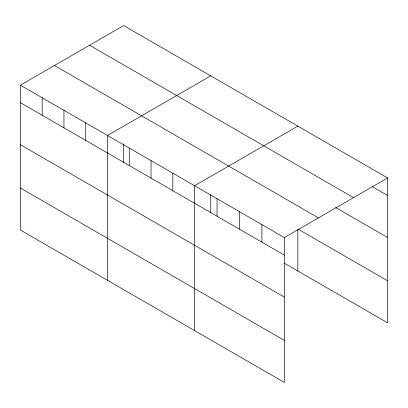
<?xml version="1.0" encoding="UTF-8"?>
<svg xmlns="http://www.w3.org/2000/svg" width="408" height="408" viewBox="0 0 408 408"><rect width="100%" height="100%" fill="white"/><g stroke="black" fill="none" stroke-linecap="round" stroke-linejoin="round"><path stroke-width="0.61" d="M20.4 85.18L284.35 237.568L284.35 382.434L20.4 230.041L20.4 85.18L123.65 25.566L387.6 177.959L387.6 322.82L284.249 263.15M210.752 75.857L107.503 135.466L107.503 280.332M297.855 126.143L194.606 185.757L194.606 330.618M284.35 237.568L387.6 177.959M372.28 186.635L387.6 195.478M89.576 45.237L353.527 197.63M335.616 207.488L387.6 237.502M54.473 65.509L318.424 217.898M297.855 228.985L387.6 280.796M20.4 102.699L284.35 255.092M20.4 144.723L284.35 297.116M20.4 188.022L284.35 340.41M297.855 229.622L297.855 271.009M261.916 224.614L261.916 242.138M239.476 211.66L239.476 229.184M217.041 198.711L217.041 216.23M210.752 194.616L210.752 213.078M172.829 173.186L172.829 190.704M151.057 160.614L151.057 178.133M129.28 148.038L129.28 165.561M123.65 144.325L123.65 162.792M85.726 122.895L85.726 140.418M63.954 110.323L63.954 127.847M42.177 97.752L42.177 115.275"/></g></svg>
